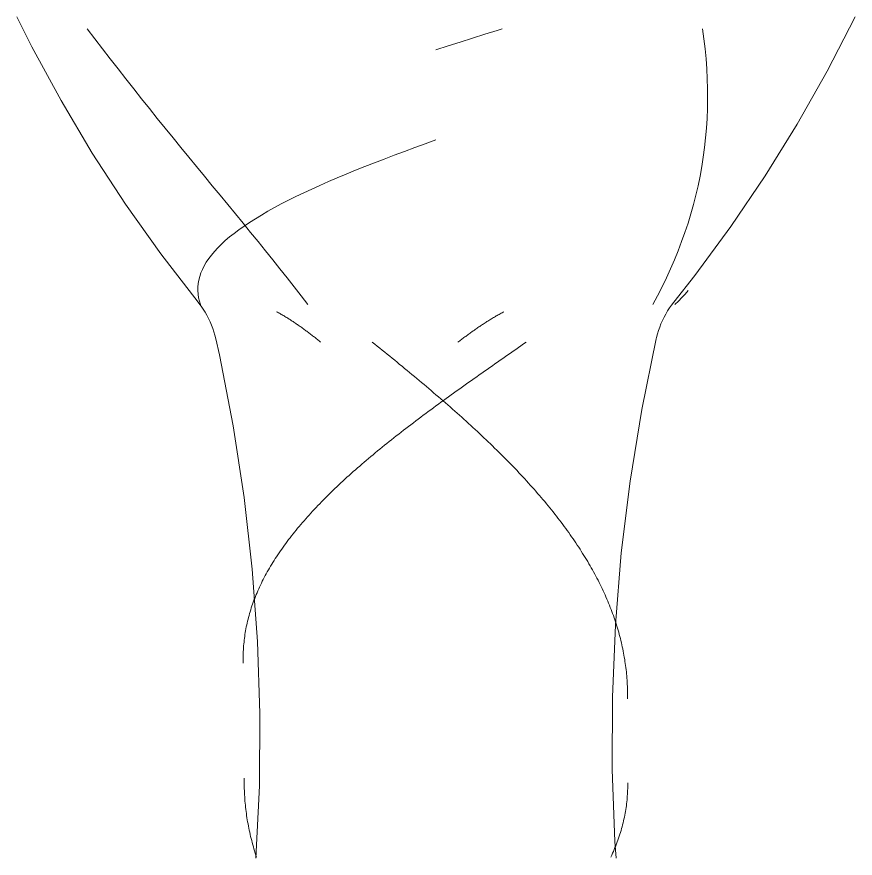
# Model space of a CAD drawing. Header units: inches. Extents: x -54880 to -186, y -265 to 853.
# Drawn here: x -54879.66 to -54861.03, y 101.31 to 120 of the extents above; entities that cross this region are included whole.
import ezdxf

# ---------------------------------------------------------------- set-up
doc = ezdxf.new("R2010")
doc.units = ezdxf.units.IN
doc.header["$MEASUREMENT"] = 0
doc.layers.add('Q-SPCQ', color=91, linetype='Continuous', lineweight=9)

# ---------------------------------------------------------------- blocks, each defined once
blk = doc.blocks.new('FP_239-Section 1')
at = {"layer": 'Q-SPCQ'}
for p, q in [((21269.762, 112.774), (21269.818, 112.73)), ((21269.818, 112.73), (21269.873, 112.685)), ((21269.873, 112.685), (21269.929, 112.64)), ((21269.929, 112.64), (21269.985, 112.595)), ((21269.985, 112.595), (21270.04, 112.551)), ((21270.04, 112.551), (21270.095, 112.506)), ((21270.095, 112.506), (21270.151, 112.461)), ((21270.151, 112.461), (21270.206, 112.416)), ((21270.206, 112.416), (21270.261, 112.371)), ((21270.261, 112.371), (21270.316, 112.326)), ((21270.316, 112.326), (21270.371, 112.281)), ((21270.371, 112.281), (21270.426, 112.237)), ((21270.426, 112.237), (21270.48, 112.192)), ((21270.48, 112.192), (21270.535, 112.147)), ((21270.535, 112.147), (21270.589, 112.102)), ((21270.589, 112.102), (21270.644, 112.057)), ((21270.644, 112.057), (21270.698, 112.012)), ((21270.698, 112.012), (21270.752, 111.967)), ((21270.752, 111.967), (21270.806, 111.922)), ((21270.806, 111.922), (21270.859, 111.877)), ((21270.859, 111.877), (21270.913, 111.832)), ((21270.913, 111.832), (21270.966, 111.787)), ((21270.966, 111.787), (21271.019, 111.742)), ((21271.019, 111.742), (21271.072, 111.697)), ((21271.072, 111.697), (21271.125, 111.652)), ((21271.125, 111.652), (21271.178, 111.607)), ((21270.952, 111.191), (21270.896, 111.15)), ((21271.008, 111.233), (21270.952, 111.191)), ((21271.065, 111.274), (21271.008, 111.233)), ((21271.121, 111.316), (21271.065, 111.274)), ((21271.178, 111.358), (21271.121, 111.316)), ((21270.73, 111.025), (21270.675, 110.983)), ((21270.785, 111.066), (21270.73, 111.025)), ((21270.841, 111.108), (21270.785, 111.066)), ((21270.896, 111.15), (21270.841, 111.108)), ((21270.511, 110.858), (21270.457, 110.816)), ((21270.566, 110.9), (21270.511, 110.858)), ((21270.62, 110.941), (21270.566, 110.9)), ((21270.675, 110.983), (21270.62, 110.941)), ((21270.244, 110.65), (21270.191, 110.608)), ((21270.297, 110.691), (21270.244, 110.65)), ((21270.35, 110.733), (21270.297, 110.691)), ((21270.403, 110.775), (21270.35, 110.733)), ((21270.457, 110.816), (21270.403, 110.775)), ((21270.034, 110.483), (21269.983, 110.441)), ((21270.086, 110.525), (21270.034, 110.483)), ((21270.138, 110.566), (21270.086, 110.525)), ((21270.191, 110.608), (21270.138, 110.566)), ((21269.779, 110.274), (21269.729, 110.232)), ((21269.83, 110.316), (21269.779, 110.274)), ((21269.88, 110.358), (21269.83, 110.316)), ((21269.931, 110.399), (21269.88, 110.358)), ((21269.983, 110.441), (21269.931, 110.399)), ((21269.581, 110.107), (21269.532, 110.065)), ((21269.63, 110.149), (21269.581, 110.107)), ((21269.68, 110.19), (21269.63, 110.149)), ((21269.729, 110.232), (21269.68, 110.19)), ((21269.341, 109.898), (21269.294, 109.856)), ((21269.388, 109.94), (21269.341, 109.898)), ((21269.436, 109.981), (21269.388, 109.94)), ((21269.484, 110.023), (21269.436, 109.981)), ((21269.532, 110.065), (21269.484, 110.023)), ((21269.155, 109.73), (21269.11, 109.689)), ((21269.201, 109.772), (21269.155, 109.73)), ((21269.247, 109.814), (21269.201, 109.772)), ((21269.294, 109.856), (21269.247, 109.814)), ((21268.931, 109.521), (21268.888, 109.479)), ((21268.975, 109.563), (21268.931, 109.521)), ((21269.02, 109.605), (21268.975, 109.563)), ((21269.065, 109.647), (21269.02, 109.605)), ((21269.11, 109.689), (21269.065, 109.647)), ((21268.76, 109.353), (21268.718, 109.312)), ((21268.802, 109.395), (21268.76, 109.353)), ((21268.845, 109.437), (21268.802, 109.395)), ((21268.888, 109.479), (21268.845, 109.437)), ((21268.554, 109.144), (21268.514, 109.102)), ((21268.594, 109.186), (21268.554, 109.144)), ((21268.635, 109.228), (21268.594, 109.186)), ((21268.676, 109.27), (21268.635, 109.228)), ((21268.718, 109.312), (21268.676, 109.27)), ((21268.397, 108.976), (21268.359, 108.934)), ((21268.436, 109.018), (21268.397, 108.976)), ((21268.475, 109.06), (21268.436, 109.018)), ((21268.514, 109.102), (21268.475, 109.06)), ((21268.211, 108.766), (21268.175, 108.724)), ((21268.247, 108.808), (21268.211, 108.766)), ((21268.284, 108.85), (21268.247, 108.808)), ((21268.321, 108.892), (21268.284, 108.85)), ((21268.359, 108.934), (21268.321, 108.892)), ((21268.07, 108.598), (21268.036, 108.556)), ((21268.104, 108.64), (21268.07, 108.598)), ((21268.139, 108.682), (21268.104, 108.64)), ((21268.175, 108.724), (21268.139, 108.682)), ((21267.904, 108.388), (21267.872, 108.346)), ((21267.936, 108.43), (21267.904, 108.388)), ((21267.969, 108.472), (21267.936, 108.43)), ((21268.002, 108.514), (21267.969, 108.472)), ((21268.036, 108.556), (21268.002, 108.514)), ((21267.78, 108.22), (21267.75, 108.178)), ((21267.81, 108.262), (21267.78, 108.22)), ((21267.841, 108.304), (21267.81, 108.262)), ((21267.872, 108.346), (21267.841, 108.304)), ((21267.664, 108.051), (21267.636, 108.009)), ((21267.692, 108.094), (21267.664, 108.051)), ((21267.721, 108.136), (21267.692, 108.094)), ((21267.75, 108.178), (21267.721, 108.136)), ((21267.53, 107.841), (21267.504, 107.799)), ((21267.555, 107.883), (21267.53, 107.841)), ((21267.582, 107.925), (21267.555, 107.883)), ((21267.609, 107.967), (21267.582, 107.925)), ((21267.636, 108.009), (21267.609, 107.967)), ((21267.431, 107.673), (21267.408, 107.63)), ((21267.455, 107.715), (21267.431, 107.673)), ((21267.479, 107.757), (21267.455, 107.715)), ((21267.504, 107.799), (21267.479, 107.757)), ((21267.32, 107.462), (21267.299, 107.42)), ((21267.341, 107.504), (21267.32, 107.462)), ((21267.363, 107.546), (21267.341, 107.504)), ((21267.385, 107.588), (21267.363, 107.546)), ((21267.408, 107.63), (21267.385, 107.588)), ((21267.239, 107.293), (21267.221, 107.251)), ((21267.259, 107.335), (21267.239, 107.293)), ((21267.278, 107.378), (21267.259, 107.335)), ((21267.299, 107.42), (21267.278, 107.378)), ((21267.151, 107.083), (21267.135, 107.04)), ((21267.168, 107.125), (21267.151, 107.083)), ((21267.185, 107.167), (21267.168, 107.125)), ((21267.202, 107.209), (21267.185, 107.167)), ((21267.221, 107.251), (21267.202, 107.209)), ((21267.09, 106.914), (21267.075, 106.872)), ((21267.104, 106.956), (21267.09, 106.914)), ((21267.119, 106.998), (21267.104, 106.956)), ((21267.135, 107.04), (21267.119, 106.998)), ((21267.037, 106.745), (21267.025, 106.703)), ((21267.049, 106.787), (21267.037, 106.745)), ((21267.062, 106.829), (21267.049, 106.787)), ((21267.075, 106.872), (21267.062, 106.829)), ((21266.982, 106.534), (21266.973, 106.492)), ((21266.992, 106.576), (21266.982, 106.534)), ((21267.002, 106.618), (21266.992, 106.576)), ((21267.013, 106.661), (21267.002, 106.618)), ((21267.025, 106.703), (21267.013, 106.661)), ((21266.948, 106.365), (21266.941, 106.323)), ((21266.956, 106.407), (21266.948, 106.365)), ((21266.964, 106.45), (21266.956, 106.407)), ((21266.973, 106.492), (21266.964, 106.45)), ((21266.917, 106.154), (21266.913, 106.112)), ((21266.922, 106.196), (21266.917, 106.154)), ((21266.928, 106.238), (21266.922, 106.196)), ((21266.934, 106.281), (21266.928, 106.238)), ((21266.941, 106.323), (21266.934, 106.281)), ((21266.902, 105.985), (21266.9, 105.943)), ((21266.905, 106.027), (21266.902, 105.985)), ((21266.909, 106.07), (21266.905, 106.027)), ((21266.913, 106.112), (21266.909, 106.07)), ((21266.896, 105.816), (21266.895, 105.774)), ((21266.895, 105.774), (21266.896, 105.732)), ((21266.897, 105.858), (21266.896, 105.816)), ((21266.898, 105.901), (21266.897, 105.858)), ((21266.9, 105.943), (21266.898, 105.901)), ((21266.896, 105.732), (21266.896, 105.689)), ((21266.896, 105.689), (21266.898, 105.647)), ((21266.92, 103.087), (21266.919, 103.041)), ((21266.919, 103.041), (21266.919, 102.995)), ((21266.919, 102.995), (21266.919, 102.949)), ((21266.919, 102.949), (21266.92, 102.903)), ((21266.92, 102.903), (21266.92, 102.857)), ((21266.92, 102.857), (21266.922, 102.811)), ((21266.922, 102.811), (21266.924, 102.764)), ((21266.924, 102.764), (21266.926, 102.718)), ((21266.926, 102.718), (21266.929, 102.672)), ((21266.929, 102.672), (21266.932, 102.626)), ((21266.932, 102.626), (21266.935, 102.58)), ((21266.935, 102.58), (21266.939, 102.534)), ((21266.939, 102.534), (21266.943, 102.488)), ((21266.943, 102.488), (21266.948, 102.442)), ((21266.948, 102.442), (21266.953, 102.395)), ((21266.953, 102.395), (21266.959, 102.349)), ((21266.959, 102.349), (21266.965, 102.303)), ((21266.965, 102.303), (21266.972, 102.257)), ((21266.972, 102.257), (21266.979, 102.211)), ((21266.979, 102.211), (21266.986, 102.165)), ((21266.986, 102.165), (21266.994, 102.119)), ((21266.994, 102.119), (21267.002, 102.073)), ((21267.002, 102.073), (21267.011, 102.026)), ((21267.011, 102.026), (21267.02, 101.98)), ((21267.02, 101.98), (21267.03, 101.934)), ((21267.03, 101.934), (21267.04, 101.888)), ((21267.04, 101.888), (21267.05, 101.842)), ((21267.05, 101.842), (21267.061, 101.796)), ((21267.061, 101.796), (21267.072, 101.75)), ((21267.072, 101.75), (21267.084, 101.704)), ((21267.084, 101.704), (21267.096, 101.658)), ((21267.096, 101.658), (21267.108, 101.612)), ((21267.108, 101.612), (21267.121, 101.566)), ((21267.121, 101.566), (21267.135, 101.52)), ((21267.135, 101.52), (21267.149, 101.473)), ((21267.149, 101.473), (21267.163, 101.427)), ((21267.163, 101.427), (21267.178, 101.381)), ((21267.178, 101.381), (21267.193, 101.335))]:
    blk.add_line(p, q, dxfattribs=at)
at = {"layer": 'Q-SPCQ', "flags": 128}
blk.add_lwpolyline([(21267.178, 101.312), (21267.254, 102.917), (21267.266, 104.523), (21267.213, 106.128), (21267.097, 107.73), (21266.916, 109.325), (21266.672, 110.913), (21266.365, 112.489), (21266.285, 112.849)], dxfattribs=at)
blk = doc.blocks.new('FP_240-Section 1')
at = {"layer": 'Q-SPCQ'}
for p, q in [((21273.066, 112.694), (21273.009, 112.653)), ((21273.124, 112.734), (21273.066, 112.694)), ((21273.182, 112.774), (21273.124, 112.734)), ((21272.835, 112.532), (21272.777, 112.492)), ((21272.893, 112.573), (21272.835, 112.532)), ((21272.951, 112.613), (21272.893, 112.573)), ((21273.009, 112.653), (21272.951, 112.613)), ((21272.545, 112.33), (21272.487, 112.29)), ((21272.603, 112.371), (21272.545, 112.33)), ((21272.661, 112.411), (21272.603, 112.371)), ((21272.719, 112.452), (21272.661, 112.411)), ((21272.777, 112.492), (21272.719, 112.452)), ((21272.256, 112.128), (21272.199, 112.088)), ((21272.314, 112.168), (21272.256, 112.128)), ((21272.372, 112.209), (21272.314, 112.168)), ((21272.43, 112.249), (21272.372, 112.209)), ((21272.487, 112.29), (21272.43, 112.249)), ((21272.026, 111.966), (21271.969, 111.926)), ((21272.083, 112.007), (21272.026, 111.966)), ((21272.141, 112.047), (21272.083, 112.007)), ((21272.199, 112.088), (21272.141, 112.047)), ((21271.74, 111.763), (21271.683, 111.723)), ((21271.797, 111.804), (21271.74, 111.763)), ((21271.854, 111.845), (21271.797, 111.804)), ((21271.911, 111.885), (21271.854, 111.845)), ((21271.969, 111.926), (21271.911, 111.885)), ((21271.178, 111.607), (21271.231, 111.562)), ((21271.514, 111.601), (21271.457, 111.561)), ((21271.57, 111.642), (21271.514, 111.601)), ((21271.627, 111.682), (21271.57, 111.642)), ((21271.683, 111.723), (21271.627, 111.682)), ((21271.233, 111.398), (21271.178, 111.358)), ((21271.231, 111.562), (21271.283, 111.516)), ((21271.289, 111.439), (21271.233, 111.398)), ((21271.283, 111.516), (21271.336, 111.471)), ((21271.345, 111.479), (21271.289, 111.439)), ((21271.336, 111.471), (21271.388, 111.425)), ((21271.401, 111.52), (21271.345, 111.479)), ((21271.388, 111.425), (21271.441, 111.38)), ((21271.457, 111.561), (21271.401, 111.52)), ((21271.441, 111.38), (21271.492, 111.334)), ((21271.492, 111.334), (21271.544, 111.289)), ((21271.544, 111.289), (21271.596, 111.243)), ((21271.596, 111.243), (21271.647, 111.198)), ((21271.647, 111.198), (21271.698, 111.152)), ((21271.698, 111.152), (21271.749, 111.107)), ((21271.749, 111.107), (21271.799, 111.061)), ((21271.799, 111.061), (21271.85, 111.016)), ((21271.85, 111.016), (21271.9, 110.97)), ((21271.9, 110.97), (21271.95, 110.924)), ((21271.95, 110.924), (21271.999, 110.879)), ((21271.999, 110.879), (21272.049, 110.833)), ((21272.049, 110.833), (21272.098, 110.788)), ((21272.098, 110.788), (21272.147, 110.742)), ((21272.147, 110.742), (21272.195, 110.696)), ((21272.195, 110.696), (21272.244, 110.651)), ((21272.244, 110.651), (21272.292, 110.605)), ((21272.292, 110.605), (21272.339, 110.56)), ((21272.339, 110.56), (21272.387, 110.514)), ((21272.387, 110.514), (21272.434, 110.468)), ((21272.434, 110.468), (21272.481, 110.423)), ((21272.481, 110.423), (21272.528, 110.377)), ((21272.528, 110.377), (21272.574, 110.331)), ((21272.574, 110.331), (21272.62, 110.286)), ((21272.62, 110.286), (21272.666, 110.24)), ((21272.666, 110.24), (21272.711, 110.194)), ((21272.711, 110.194), (21272.757, 110.148)), ((21272.757, 110.148), (21272.802, 110.103)), ((21272.802, 110.103), (21272.846, 110.057)), ((21272.846, 110.057), (21272.89, 110.011)), ((21272.89, 110.011), (21272.934, 109.965)), ((21272.934, 109.965), (21272.978, 109.92)), ((21272.978, 109.92), (21273.021, 109.874)), ((21273.021, 109.874), (21273.064, 109.828)), ((21273.064, 109.828), (21273.107, 109.782)), ((21273.107, 109.782), (21273.149, 109.736)), ((21273.149, 109.736), (21273.191, 109.691)), ((21273.191, 109.691), (21273.233, 109.645)), ((21273.233, 109.645), (21273.274, 109.599)), ((21273.274, 109.599), (21273.315, 109.553)), ((21273.315, 109.553), (21273.356, 109.507)), ((21273.356, 109.507), (21273.396, 109.462)), ((21273.396, 109.462), (21273.436, 109.416)), ((21273.436, 109.416), (21273.476, 109.37)), ((21273.476, 109.37), (21273.515, 109.324)), ((21273.515, 109.324), (21273.554, 109.278)), ((21273.554, 109.278), (21273.593, 109.232)), ((21273.593, 109.232), (21273.631, 109.186)), ((21273.631, 109.186), (21273.669, 109.14)), ((21273.669, 109.14), (21273.706, 109.095)), ((21273.706, 109.095), (21273.743, 109.049)), ((21273.743, 109.049), (21273.78, 109.003)), ((21273.78, 109.003), (21273.817, 108.957)), ((21273.817, 108.957), (21273.853, 108.911)), ((21273.853, 108.911), (21273.888, 108.865)), ((21273.888, 108.865), (21273.924, 108.819)), ((21273.924, 108.819), (21273.958, 108.773)), ((21273.958, 108.773), (21273.993, 108.727)), ((21273.993, 108.727), (21274.027, 108.681)), ((21274.027, 108.681), (21274.061, 108.635)), ((21274.061, 108.635), (21274.094, 108.589)), ((21274.094, 108.589), (21274.127, 108.543)), ((21274.127, 108.543), (21274.16, 108.497)), ((21274.16, 108.497), (21274.192, 108.451)), ((21274.192, 108.451), (21274.224, 108.405)), ((21274.224, 108.405), (21274.256, 108.359)), ((21274.256, 108.359), (21274.287, 108.313)), ((21274.287, 108.313), (21274.317, 108.267)), ((21274.317, 108.267), (21274.348, 108.221)), ((21274.348, 108.221), (21274.378, 108.175)), ((21274.378, 108.175), (21274.407, 108.129)), ((21274.407, 108.129), (21274.436, 108.083)), ((21274.436, 108.083), (21274.465, 108.037)), ((21274.465, 108.037), (21274.493, 107.991)), ((21274.493, 107.991), (21274.521, 107.945)), ((21274.521, 107.945), (21274.549, 107.899)), ((21274.549, 107.899), (21274.576, 107.853)), ((21274.576, 107.853), (21274.602, 107.807)), ((21274.602, 107.807), (21274.629, 107.761)), ((21274.629, 107.761), (21274.655, 107.715)), ((21274.655, 107.715), (21274.68, 107.669)), ((21274.68, 107.669), (21274.705, 107.622)), ((21274.705, 107.622), (21274.73, 107.576)), ((21274.73, 107.576), (21274.754, 107.53)), ((21274.754, 107.53), (21274.778, 107.484)), ((21274.778, 107.484), (21274.801, 107.438)), ((21274.801, 107.438), (21274.824, 107.392)), ((21274.824, 107.392), (21274.847, 107.346)), ((21274.847, 107.346), (21274.869, 107.3)), ((21274.869, 107.3), (21274.891, 107.254)), ((21274.891, 107.254), (21274.912, 107.207)), ((21274.912, 107.207), (21274.933, 107.161)), ((21274.933, 107.161), (21274.954, 107.115)), ((21274.954, 107.115), (21274.974, 107.069)), ((21274.974, 107.069), (21274.993, 107.023)), ((21274.993, 107.023), (21275.012, 106.977)), ((21275.012, 106.977), (21275.031, 106.931)), ((21275.031, 106.931), (21275.05, 106.884)), ((21275.05, 106.884), (21275.068, 106.838)), ((21275.068, 106.838), (21275.085, 106.792)), ((21275.085, 106.792), (21275.102, 106.746)), ((21275.102, 106.746), (21275.119, 106.7)), ((21275.119, 106.7), (21275.135, 106.654)), ((21275.135, 106.654), (21275.151, 106.607)), ((21275.151, 106.607), (21275.166, 106.561)), ((21275.166, 106.561), (21275.181, 106.515)), ((21275.181, 106.515), (21275.196, 106.469)), ((21275.196, 106.469), (21275.21, 106.423)), ((21275.21, 106.423), (21275.224, 106.376)), ((21275.224, 106.376), (21275.237, 106.33)), ((21275.237, 106.33), (21275.25, 106.284)), ((21275.25, 106.284), (21275.262, 106.238)), ((21275.262, 106.238), (21275.274, 106.192)), ((21275.274, 106.192), (21275.286, 106.145)), ((21275.286, 106.145), (21275.297, 106.099)), ((21275.297, 106.099), (21275.307, 106.053)), ((21275.307, 106.053), (21275.318, 106.007)), ((21275.318, 106.007), (21275.327, 105.961)), ((21275.327, 105.961), (21275.337, 105.914)), ((21275.337, 105.914), (21275.346, 105.868)), ((21275.346, 105.868), (21275.354, 105.822)), ((21275.354, 105.822), (21275.362, 105.776)), ((21275.362, 105.776), (21275.37, 105.729)), ((21275.37, 105.729), (21275.377, 105.683)), ((21275.377, 105.683), (21275.384, 105.637)), ((21275.384, 105.637), (21275.39, 105.591)), ((21275.39, 105.591), (21275.396, 105.544)), ((21275.396, 105.544), (21275.402, 105.498)), ((21275.402, 105.498), (21275.407, 105.452)), ((21275.407, 105.452), (21275.412, 105.406)), ((21275.412, 105.406), (21275.416, 105.359)), ((21275.416, 105.359), (21275.419, 105.313)), ((21275.419, 105.313), (21275.423, 105.267)), ((21275.423, 105.267), (21275.426, 105.221)), ((21275.426, 105.221), (21275.428, 105.174)), ((21275.428, 105.174), (21275.43, 105.128)), ((21275.43, 105.128), (21275.432, 105.082)), ((21275.432, 105.082), (21275.433, 105.036)), ((21275.433, 105.036), (21275.434, 104.989)), ((21275.434, 104.897), (21275.433, 104.851)), ((21275.434, 104.989), (21275.434, 104.943)), ((21275.434, 104.943), (21275.434, 104.897)), ((21275.438, 102.987), (21275.438, 102.944)), ((21275.436, 102.817), (21275.434, 102.775)), ((21275.437, 102.86), (21275.436, 102.817)), ((21275.438, 102.902), (21275.437, 102.86)), ((21275.438, 102.944), (21275.438, 102.902)), ((21275.422, 102.605), (21275.417, 102.563)), ((21275.426, 102.648), (21275.422, 102.605)), ((21275.429, 102.69), (21275.426, 102.648)), ((21275.432, 102.733), (21275.429, 102.69)), ((21275.434, 102.775), (21275.432, 102.733)), ((21275.401, 102.436), (21275.395, 102.394)), ((21275.407, 102.478), (21275.401, 102.436)), ((21275.412, 102.521), (21275.407, 102.478)), ((21275.417, 102.563), (21275.412, 102.521)), ((21275.363, 102.224), (21275.354, 102.182)), ((21275.372, 102.267), (21275.363, 102.224)), ((21275.38, 102.309), (21275.372, 102.267)), ((21275.388, 102.351), (21275.38, 102.309)), ((21275.395, 102.394), (21275.388, 102.351)), ((21275.324, 102.055), (21275.313, 102.012)), ((21275.334, 102.097), (21275.324, 102.055)), ((21275.345, 102.139), (21275.334, 102.097)), ((21275.354, 102.182), (21275.345, 102.139)), ((21275.276, 101.885), (21275.263, 101.843)), ((21275.289, 101.928), (21275.276, 101.885)), ((21275.301, 101.97), (21275.289, 101.928)), ((21275.313, 102.012), (21275.301, 101.97)), ((21275.204, 101.674), (21275.188, 101.631)), ((21275.22, 101.716), (21275.204, 101.674)), ((21275.234, 101.758), (21275.22, 101.716)), ((21275.249, 101.801), (21275.234, 101.758)), ((21275.263, 101.843), (21275.249, 101.801)), ((21275.138, 101.504), (21275.12, 101.462)), ((21275.155, 101.547), (21275.138, 101.504)), ((21275.172, 101.589), (21275.155, 101.547)), ((21275.188, 101.631), (21275.172, 101.589)), ((21275.082, 101.378), (21275.063, 101.335)), ((21275.101, 101.42), (21275.082, 101.378)), ((21275.12, 101.462), (21275.101, 101.42))]:
    blk.add_line(p, q, dxfattribs=at)
at = {"layer": 'Q-SPCQ', "flags": 128}
blk.add_lwpolyline([(21276.07, 112.849), (21275.748, 111.275), (21275.49, 109.69), (21275.295, 108.096), (21275.163, 106.496), (21275.096, 104.891), (21275.093, 103.285), (21275.155, 101.68), (21275.178, 101.312)], dxfattribs=at)
blk = doc.blocks.new('FP_241-Section 1')
at = {"layer": 'Q-SPCQ'}
for p, q in [((21263.43, 119.736), (21263.599, 119.511)), ((21263.599, 119.511), (21263.77, 119.287)), ((21263.77, 119.287), (21263.942, 119.064)), ((21263.942, 119.064), (21264.115, 118.842)), ((21264.115, 118.842), (21264.288, 118.621)), ((21264.288, 118.621), (21264.462, 118.401)), ((21264.462, 118.401), (21264.636, 118.181)), ((21264.636, 118.181), (21264.811, 117.963)), ((21264.811, 117.963), (21264.987, 117.745)), ((21264.987, 117.745), (21265.162, 117.529)), ((21265.162, 117.529), (21265.337, 117.313)), ((21265.337, 117.313), (21265.512, 117.098)), ((21270.941, 117.18), (21270.707, 117.096)), ((21271.178, 117.265), (21270.941, 117.18)), ((21265.512, 117.098), (21265.687, 116.885)), ((21270.477, 117.011), (21270.25, 116.927)), ((21270.707, 117.096), (21270.477, 117.011)), ((21265.687, 116.885), (21265.861, 116.672)), ((21270.028, 116.842), (21269.81, 116.758)), ((21270.25, 116.927), (21270.028, 116.842)), ((21265.861, 116.672), (21266.035, 116.46)), ((21269.596, 116.674), (21269.387, 116.591)), ((21269.81, 116.758), (21269.596, 116.674)), ((21266.035, 116.46), (21266.208, 116.249)), ((21268.983, 116.424), (21268.789, 116.34)), ((21269.183, 116.507), (21268.983, 116.424)), ((21269.387, 116.591), (21269.183, 116.507)), ((21266.208, 116.249), (21266.38, 116.04)), ((21268.6, 116.257), (21268.417, 116.174)), ((21268.789, 116.34), (21268.6, 116.257)), ((21268.24, 116.091), (21268.068, 116.009)), ((21268.417, 116.174), (21268.24, 116.091)), ((21266.38, 116.04), (21266.551, 115.831)), ((21267.902, 115.926), (21267.742, 115.844)), ((21268.068, 116.009), (21267.902, 115.926)), ((21266.551, 115.831), (21266.722, 115.623)), ((21267.441, 115.68), (21267.3, 115.598)), ((21267.588, 115.762), (21267.441, 115.68)), ((21267.742, 115.844), (21267.588, 115.762)), ((21266.722, 115.623), (21266.891, 115.417)), ((21267.165, 115.516), (21267.037, 115.434)), ((21267.3, 115.598), (21267.165, 115.516)), ((21266.916, 115.353), (21266.801, 115.272)), ((21266.891, 115.417), (21267.058, 115.211)), ((21267.037, 115.434), (21266.916, 115.353)), ((21266.693, 115.191), (21266.592, 115.11)), ((21266.801, 115.272), (21266.693, 115.191)), ((21267.058, 115.211), (21267.224, 115.007)), ((21266.41, 114.949), (21266.329, 114.869)), ((21266.498, 115.029), (21266.41, 114.949)), ((21266.592, 115.11), (21266.498, 115.029)), ((21267.224, 115.007), (21267.389, 114.803)), ((21266.255, 114.788), (21266.188, 114.708)), ((21266.329, 114.869), (21266.255, 114.788)), ((21267.389, 114.803), (21267.551, 114.601)), ((21266.128, 114.629), (21266.075, 114.549)), ((21266.188, 114.708), (21266.128, 114.629)), ((21267.551, 114.601), (21267.712, 114.4)), ((21265.988, 114.39), (21265.955, 114.311)), ((21266.028, 114.469), (21265.988, 114.39)), ((21266.075, 114.549), (21266.028, 114.469)), ((21267.712, 114.4), (21267.871, 114.2)), ((21265.929, 114.232), (21265.909, 114.153)), ((21265.955, 114.311), (21265.929, 114.232)), ((21267.871, 114.2), (21268.027, 114.001)), ((21265.895, 114.075), (21265.888, 113.996)), ((21265.888, 113.996), (21265.888, 113.918)), ((21265.909, 114.153), (21265.895, 114.075)), ((21268.027, 114.001), (21268.182, 113.803)), ((21265.888, 113.918), (21265.893, 113.84)), ((21265.893, 113.84), (21265.905, 113.762)), ((21265.905, 113.762), (21265.923, 113.684)), ((21265.923, 113.684), (21265.946, 113.607)), ((21268.182, 113.803), (21268.334, 113.607))]:
    blk.add_line(p, q, dxfattribs=at)
at = {"layer": 'Q-SPCQ', "flags": 128}
blk.add_lwpolyline([(21265.893, 113.662), (21265.065, 114.735), (21264.281, 115.84), (21263.542, 116.975), (21262.849, 118.139), (21262.203, 119.33), (21261.865, 120)], dxfattribs=at)
blk = doc.blocks.new('FP_242-Section 1')
at = {"layer": 'Q-SPCQ'}
for p, q in [((21272.262, 119.613), (21271.988, 119.527)), ((21272.538, 119.7), (21272.262, 119.613)), ((21272.651, 119.735), (21272.538, 119.7)), ((21277.098, 119.736), (21277.129, 119.511)), ((21271.716, 119.44), (21271.446, 119.354)), ((21271.988, 119.527), (21271.716, 119.44)), ((21277.129, 119.511), (21277.155, 119.287)), ((21271.446, 119.354), (21271.178, 119.267)), ((21277.155, 119.287), (21277.177, 119.064)), ((21277.177, 119.064), (21277.194, 118.842)), ((21277.194, 118.842), (21277.205, 118.621)), ((21277.205, 118.621), (21277.212, 118.401)), ((21277.212, 118.401), (21277.213, 118.181)), ((21277.213, 118.181), (21277.21, 117.963)), ((21277.21, 117.963), (21277.201, 117.745)), ((21277.201, 117.745), (21277.188, 117.529)), ((21277.188, 117.529), (21277.169, 117.313)), ((21277.169, 117.313), (21277.146, 117.098)), ((21277.146, 117.098), (21277.117, 116.885)), ((21277.117, 116.885), (21277.083, 116.672)), ((21277.083, 116.672), (21277.045, 116.46)), ((21277.045, 116.46), (21277.001, 116.249)), ((21277.001, 116.249), (21276.953, 116.04)), ((21276.953, 116.04), (21276.899, 115.831)), ((21276.899, 115.831), (21276.841, 115.623)), ((21276.841, 115.623), (21276.777, 115.417)), ((21276.777, 115.417), (21276.709, 115.211)), ((21276.709, 115.211), (21276.636, 115.007)), ((21276.636, 115.007), (21276.559, 114.803)), ((21276.559, 114.803), (21276.476, 114.601)), ((21276.476, 114.601), (21276.389, 114.4)), ((21276.389, 114.4), (21276.298, 114.2)), ((21276.298, 114.2), (21276.201, 114.001)), ((21276.201, 114.001), (21276.101, 113.803)), ((21276.714, 113.842), (21276.642, 113.764)), ((21276.78, 113.921), (21276.714, 113.842)), ((21276.101, 113.803), (21275.996, 113.607)), ((21276.565, 113.685), (21276.483, 113.607)), ((21276.642, 113.764), (21276.565, 113.685))]:
    blk.add_line(p, q, dxfattribs=at)
at = {"layer": 'Q-SPCQ', "flags": 128}
blk.add_lwpolyline([(21280.49, 120), (21279.871, 118.795), (21279.203, 117.616), (21278.489, 116.465), (21277.73, 115.343), (21276.926, 114.252), (21276.463, 113.662)], dxfattribs=at)
blk = doc.blocks.new('FP_243-Section 1')
at = {"layer": 'Q-SPCQ'}
for p, q in [((21267.638, 113.45), (21267.659, 113.439)), ((21267.659, 113.439), (21267.68, 113.427)), ((21267.68, 113.427), (21267.7, 113.415)), ((21267.7, 113.415), (21267.721, 113.403)), ((21267.721, 113.403), (21267.742, 113.391)), ((21267.742, 113.391), (21267.762, 113.379)), ((21267.762, 113.379), (21267.783, 113.367)), ((21267.783, 113.367), (21267.803, 113.355)), ((21267.803, 113.355), (21267.823, 113.343)), ((21267.823, 113.343), (21267.844, 113.331)), ((21267.844, 113.331), (21267.864, 113.318)), ((21267.864, 113.318), (21267.884, 113.306)), ((21267.884, 113.306), (21267.904, 113.293)), ((21267.904, 113.293), (21267.924, 113.281)), ((21267.924, 113.281), (21267.944, 113.268)), ((21267.944, 113.268), (21267.964, 113.255)), ((21267.964, 113.255), (21267.984, 113.242)), ((21267.984, 113.242), (21268.003, 113.23)), ((21268.003, 113.23), (21268.023, 113.217)), ((21268.023, 113.217), (21268.042, 113.204)), ((21268.042, 113.204), (21268.062, 113.191)), ((21268.062, 113.191), (21268.081, 113.177)), ((21268.081, 113.177), (21268.101, 113.164)), ((21268.101, 113.164), (21268.12, 113.151)), ((21268.12, 113.151), (21268.139, 113.138)), ((21268.139, 113.138), (21268.158, 113.124)), ((21268.158, 113.124), (21268.177, 113.111)), ((21268.177, 113.111), (21268.196, 113.097)), ((21268.196, 113.097), (21268.215, 113.084)), ((21268.215, 113.084), (21268.234, 113.07)), ((21268.234, 113.07), (21268.253, 113.057)), ((21268.253, 113.057), (21268.272, 113.043)), ((21268.272, 113.043), (21268.29, 113.029)), ((21268.29, 113.029), (21268.309, 113.015)), ((21268.309, 113.015), (21268.327, 113.002)), ((21268.327, 113.002), (21268.346, 112.988)), ((21268.346, 112.988), (21268.364, 112.974)), ((21268.364, 112.974), (21268.383, 112.96)), ((21268.383, 112.96), (21268.401, 112.946)), ((21268.401, 112.946), (21268.419, 112.932)), ((21268.419, 112.932), (21268.437, 112.918)), ((21268.437, 112.918), (21268.456, 112.903)), ((21268.456, 112.903), (21268.474, 112.889)), ((21268.474, 112.889), (21268.492, 112.875)), ((21268.492, 112.875), (21268.51, 112.861)), ((21268.51, 112.861), (21268.527, 112.846)), ((21268.527, 112.846), (21268.545, 112.832)), ((21268.545, 112.832), (21268.563, 112.818)), ((21268.563, 112.818), (21268.581, 112.803)), ((21268.581, 112.803), (21268.598, 112.789)), ((21268.598, 112.789), (21268.616, 112.774))]:
    blk.add_line(p, q, dxfattribs=at)
at = {"layer": 'Q-SPCQ', "flags": 128}
blk.add_lwpolyline([(21266.285, 112.849), (21266.266, 112.926), (21266.244, 113.003), (21266.219, 113.079), (21266.19, 113.154), (21266.159, 113.228), (21266.125, 113.3), (21266.088, 113.371), (21266.048, 113.44), (21266.005, 113.508), (21265.96, 113.574), (21265.912, 113.638), (21265.893, 113.662)], dxfattribs=at)
blk = doc.blocks.new('FP_244-Section 1')
at = {"layer": 'Q-SPCQ'}
for p, q in [((21272.667, 113.439), (21272.646, 113.427)), ((21272.689, 113.45), (21272.667, 113.439)), ((21272.352, 113.255), (21272.332, 113.242)), ((21272.373, 113.268), (21272.352, 113.255)), ((21272.393, 113.281), (21272.373, 113.268)), ((21272.414, 113.293), (21272.393, 113.281)), ((21272.435, 113.306), (21272.414, 113.293)), ((21272.455, 113.318), (21272.435, 113.306)), ((21272.476, 113.331), (21272.455, 113.318)), ((21272.497, 113.343), (21272.476, 113.331)), ((21272.518, 113.355), (21272.497, 113.343)), ((21272.539, 113.367), (21272.518, 113.355)), ((21272.56, 113.379), (21272.539, 113.367)), ((21272.582, 113.391), (21272.56, 113.379)), ((21272.603, 113.403), (21272.582, 113.391)), ((21272.624, 113.415), (21272.603, 113.403)), ((21272.646, 113.427), (21272.624, 113.415)), ((21272.071, 113.07), (21272.051, 113.057)), ((21272.091, 113.084), (21272.071, 113.07)), ((21272.11, 113.097), (21272.091, 113.084)), ((21272.13, 113.111), (21272.11, 113.097)), ((21272.15, 113.124), (21272.13, 113.111)), ((21272.17, 113.138), (21272.15, 113.124)), ((21272.19, 113.151), (21272.17, 113.138)), ((21272.21, 113.164), (21272.19, 113.151)), ((21272.23, 113.177), (21272.21, 113.164)), ((21272.25, 113.191), (21272.23, 113.177)), ((21272.271, 113.204), (21272.25, 113.191)), ((21272.291, 113.217), (21272.271, 113.204)), ((21272.311, 113.23), (21272.291, 113.217)), ((21272.332, 113.242), (21272.311, 113.23)), ((21271.8, 112.875), (21271.78, 112.861)), ((21271.819, 112.889), (21271.8, 112.875)), ((21271.838, 112.903), (21271.819, 112.889)), ((21271.857, 112.918), (21271.838, 112.903)), ((21271.876, 112.932), (21271.857, 112.918)), ((21271.895, 112.946), (21271.876, 112.932)), ((21271.915, 112.96), (21271.895, 112.946)), ((21271.934, 112.974), (21271.915, 112.96)), ((21271.954, 112.988), (21271.934, 112.974)), ((21271.973, 113.002), (21271.954, 112.988)), ((21271.992, 113.015), (21271.973, 113.002)), ((21272.012, 113.029), (21271.992, 113.015)), ((21272.032, 113.043), (21272.012, 113.029)), ((21272.051, 113.057), (21272.032, 113.043)), ((21271.686, 112.789), (21271.667, 112.774)), ((21271.705, 112.803), (21271.686, 112.789)), ((21271.723, 112.818), (21271.705, 112.803)), ((21271.742, 112.832), (21271.723, 112.818)), ((21271.761, 112.846), (21271.742, 112.832)), ((21271.78, 112.861), (21271.761, 112.846))]:
    blk.add_line(p, q, dxfattribs=at)
at = {"layer": 'Q-SPCQ', "flags": 128}
blk.add_lwpolyline([(21276.463, 113.662), (21276.414, 113.599), (21276.367, 113.533), (21276.324, 113.466), (21276.283, 113.398), (21276.245, 113.327), (21276.209, 113.256), (21276.177, 113.182), (21276.148, 113.108), (21276.121, 113.033), (21276.098, 112.956), (21276.077, 112.879), (21276.07, 112.849)], dxfattribs=at)
blk = doc.blocks.new('Basketball_Backstop-Performance_Sports_Systems-3103-Ceiling_Hung - 27_-0_ to 27_-11 7_8_-706978-Section 1')
at = {"layer": 'Q-SPCQ'}
for name in ['FP_241-Section 1', 'FP_242-Section 1', 'FP_243-Section 1', 'FP_244-Section 1', 'FP_239-Section 1', 'FP_240-Section 1']:
    blk.add_blockref(name, (-38070.762, 0), dxfattribs=at)

msp = doc.modelspace()

# ---------------------------------------------------------------- block references
at = {"layer": 'Q-SPCQ'}
msp.add_blockref('Basketball_Backstop-Performance_Sports_Systems-3103-Ceiling_Hung - 27_-0_ to 27_-11 7_8_-706978-Section 1', (-38070.762, 0), dxfattribs=at)

doc.saveas('drawing.dxf')
